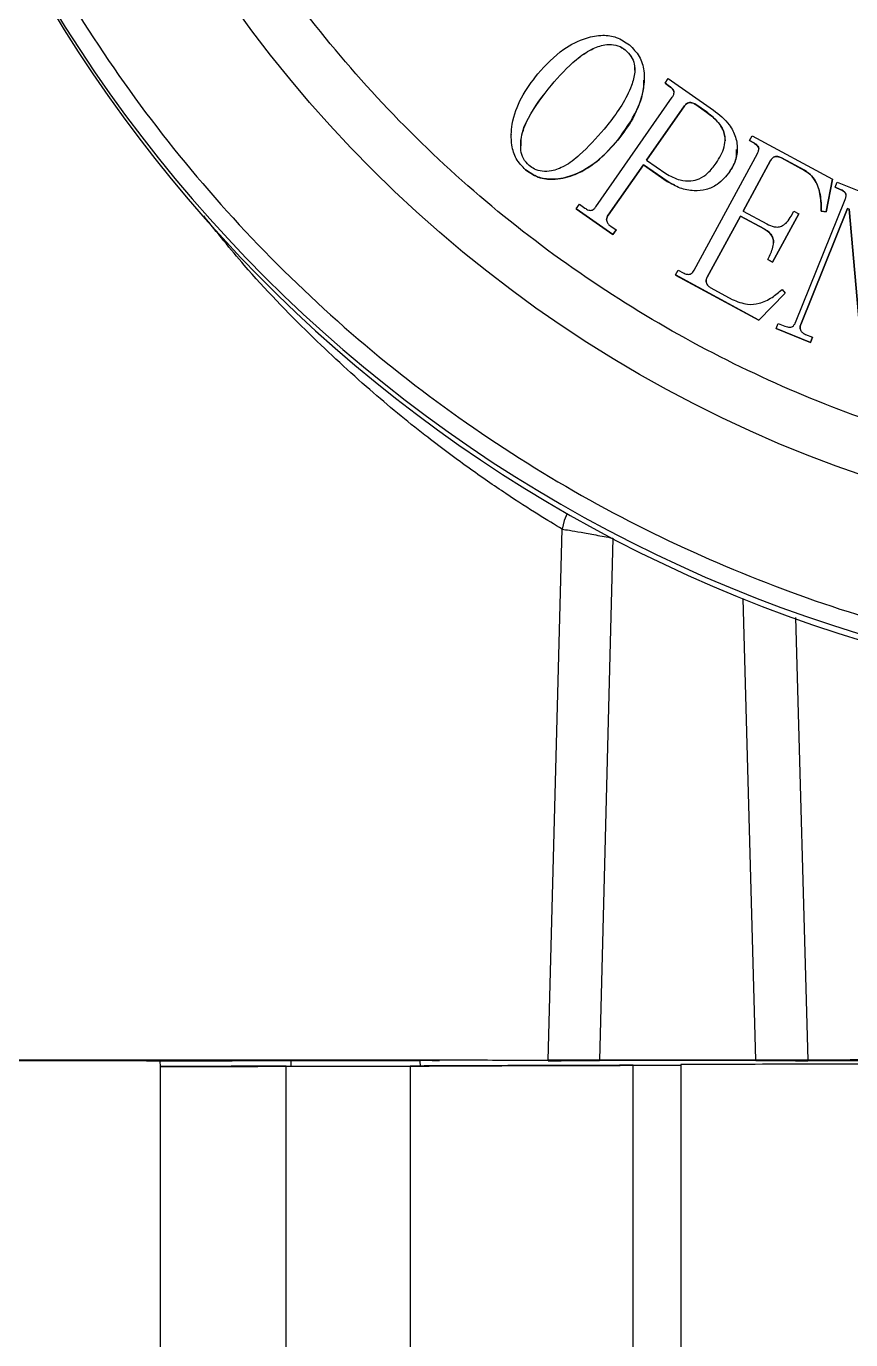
# Model space of a CAD drawing. Header units: millimetres. Extents: x 2379 to 4059, y 879 to 2067.
# Drawn here: x 3481.8 to 3527.9, y 1670.4 to 1743.9 of the extents above; entities that cross this region are included whole.
import ezdxf

# ---------------------------------------------------------------- set-up
doc = ezdxf.new("R2010")
doc.units = ezdxf.units.MM

msp = doc.modelspace()

# ---------------------------------------------------------------- linework, layer by layer
at = {"color": 7, "linetype": 'Continuous', "lineweight": 25}
for p, q in [((3516.342, 1740.919), (3516.342, 1740.922)), ((3517.505, 1740.753), (3517.684, 1741.011)), ((3517.761, 1740.574), (3517.505, 1740.753)), ((3517.505, 1740.753), (3517.505, 1740.751)), ((3517.505, 1740.751), (3517.761, 1740.572)), ((3517.684, 1741.011), (3520.214, 1739.247)), ((3517.761, 1740.574), (3517.761, 1740.572)), ((3513.635, 1733.833), (3517.91, 1739.961)), ((3518.595, 1739.484), (3516.473, 1736.442)), ((3516.474, 1736.441), (3518.595, 1739.481)), ((3518.595, 1739.481), (3518.595, 1739.484)), ((3519.819, 1739.139), (3519.22, 1739.557)), ((3519.22, 1739.555), (3519.22, 1739.557)), ((3519.22, 1739.555), (3519.819, 1739.137)), ((3519.819, 1739.137), (3519.819, 1739.139)), ((3508.901, 1737.87), (3508.901, 1737.868)), ((3522.236, 1737.538), (3522.386, 1737.811)), ((3522.465, 1737.413), (3522.236, 1737.538)), ((3522.236, 1737.538), (3522.236, 1737.536)), ((3522.236, 1737.536), (3522.465, 1737.411)), ((3522.386, 1737.811), (3526.871, 1735.377)), ((3519.127, 1730.281), (3522.679, 1736.823)), ((3521.545, 1737.043), (3521.545, 1737.045)), ((3522.465, 1737.413), (3522.465, 1737.411)), ((3516.293, 1736.184), (3514.321, 1733.356)), ((3514.321, 1733.354), (3516.293, 1736.182)), ((3517.621, 1735.257), (3516.293, 1736.184)), ((3516.293, 1736.184), (3516.293, 1736.182)), ((3516.293, 1736.182), (3517.621, 1735.255)), ((3516.473, 1736.442), (3517.544, 1735.694)), ((3523.411, 1736.426), (3521.872, 1733.589)), ((3521.873, 1733.588), (3523.411, 1736.424)), ((3523.411, 1736.426), (3523.411, 1736.424)), ((3525.301, 1735.874), (3524.02, 1736.569)), ((3524.02, 1736.569), (3524.02, 1736.567)), ((3524.02, 1736.567), (3525.301, 1735.871)), ((3525.301, 1735.874), (3525.301, 1735.871)), ((3526.871, 1735.377), (3526.528, 1733.548)), ((3526.528, 1733.546), (3526.871, 1735.374)), ((3526.871, 1735.377), (3526.871, 1735.374)), ((3517.621, 1735.257), (3517.621, 1735.255)), ((3517.621, 1735.255), (3518.041, 1735.055)), ((3527.021, 1734.925), (3527.139, 1735.214)), ((3527.31, 1734.808), (3527.021, 1734.925)), ((3527.021, 1734.925), (3527.021, 1734.923)), ((3527.021, 1734.923), (3527.31, 1734.806)), ((3527.139, 1735.214), (3528.535, 1734.65)), ((3527.31, 1734.808), (3527.31, 1734.806)), ((3512.529, 1733.712), (3512.71, 1733.97)), ((3512.71, 1733.97), (3513.009, 1733.76)), ((3524.806, 1727.36), (3527.588, 1734.247)), ((3512.529, 1733.712), (3512.529, 1733.71)), ((3514.587, 1732.275), (3512.529, 1733.712)), ((3512.529, 1733.71), (3514.587, 1732.273)), ((3514.321, 1733.356), (3514.321, 1733.354)), ((3521.722, 1733.315), (3519.859, 1729.884)), ((3519.859, 1729.882), (3521.722, 1733.313)), ((3523.047, 1732.595), (3521.722, 1733.315)), ((3521.722, 1733.315), (3521.722, 1733.313)), ((3521.722, 1733.313), (3523.047, 1732.593)), ((3521.872, 1733.589), (3523.197, 1732.868)), ((3524.987, 1733.439), (3523.521, 1730.74)), ((3523.521, 1730.738), (3524.987, 1733.436)), ((3524.563, 1733.311), (3524.714, 1733.587)), ((3524.714, 1733.587), (3524.987, 1733.439)), ((3524.987, 1733.439), (3524.987, 1733.436)), ((3527.721, 1733.744), (3525.095, 1727.243)), ((3525.095, 1727.241), (3527.721, 1733.742)), ((3526.528, 1733.548), (3526.249, 1733.581)), ((3526.249, 1733.581), (3526.249, 1733.579)), ((3526.249, 1733.579), (3526.528, 1733.546)), ((3526.528, 1733.548), (3526.528, 1733.546)), ((3527.817, 1733.706), (3527.721, 1733.744)), ((3527.721, 1733.744), (3527.721, 1733.742)), ((3527.721, 1733.742), (3527.817, 1733.704)), ((3528.578, 1725.053), (3527.817, 1733.706)), ((3527.817, 1733.706), (3527.817, 1733.704)), ((3527.817, 1733.704), (3528.578, 1725.05)), ((3514.467, 1732.743), (3514.768, 1732.533)), ((3514.768, 1732.533), (3514.587, 1732.275)), ((3514.587, 1732.273), (3514.768, 1732.531)), ((3514.768, 1732.533), (3514.768, 1732.531)), ((3523.047, 1732.595), (3523.047, 1732.593)), ((3514.587, 1732.275), (3514.587, 1732.273)), ((3523.248, 1730.888), (3523.348, 1731.071)), ((3523.521, 1730.74), (3523.248, 1730.888)), ((3523.248, 1730.888), (3523.248, 1730.886)), ((3523.248, 1730.886), (3523.521, 1730.738)), ((3518.093, 1730.014), (3518.241, 1730.289)), ((3518.241, 1730.289), (3518.516, 1730.139)), ((3523.521, 1730.74), (3523.521, 1730.738)), ((3522.76, 1727.478), (3518.093, 1730.014)), ((3518.093, 1730.014), (3518.093, 1730.011)), ((3518.093, 1730.011), (3522.76, 1727.476)), ((3519.859, 1729.884), (3519.859, 1729.882)), ((3520.071, 1729.295), (3521.261, 1728.648)), ((3524.23, 1728.991), (3522.76, 1727.478)), ((3522.76, 1727.476), (3524.23, 1728.988)), ((3524.051, 1729.206), (3524.23, 1728.991)), ((3524.23, 1728.991), (3524.23, 1728.988)), ((3522.76, 1727.478), (3522.76, 1727.476)), ((3523.714, 1727.018), (3523.831, 1727.306)), ((3523.831, 1727.306), (3524.216, 1727.15)), ((3525.095, 1727.243), (3525.095, 1727.241)), ((3525.64, 1726.239), (3523.714, 1727.018)), ((3523.714, 1727.018), (3523.714, 1727.015)), ((3523.714, 1727.015), (3525.64, 1726.237)), ((3525.372, 1726.684), (3525.758, 1726.528)), ((3525.758, 1726.528), (3525.64, 1726.239)), ((3525.64, 1726.237), (3525.758, 1726.526)), ((3525.758, 1726.528), (3525.758, 1726.526)), ((3525.64, 1726.239), (3525.64, 1726.237)), ((3510.966, 1686.054), (3511.751, 1715.784)), ((3514.577, 1715.282), (3513.834, 1686.05)), ((3522.581, 1686.05), (3521.878, 1711.907)), ((3524.806, 1710.835), (3525.496, 1686.054)), ((3489.228, 1685.997), (3489.249, 1685.695)), ((3496.585, 1685.715), (3496.58, 1685.998)), ((3503.782, 1686.006), (3503.801, 1685.732)), ((3522.581, 1686.05), (3513.834, 1686.05)), ((3522.581, 1686.032), (3513.834, 1686.032)), ((3489.249, 1685.695), (3489.249, 1668.695)), ((3496.305, 1668.714), (3496.305, 1685.714)), ((3503.244, 1685.728), (3503.244, 1668.728)), ((3515.728, 1668.772), (3515.728, 1685.772)), ((3518.392, 1685.811), (3518.392, 1668.811))]:
    msp.add_line(p, q, dxfattribs=at)
at = {"color": 7, "linetype": 'Continuous', "lineweight": 25, "flags": 128}
msp.add_lwpolyline([(3512.026, 1716.654), (3511.853, 1716.271), (3511.751, 1715.784)], dxfattribs=at)
at = {"color": 7, "linetype": 'Continuous', "lineweight": 25}
msp.add_circle((3551.673, 1786.469), 71.5, dxfattribs=at)
for centre, radius, start, end in [((3551.673, 1786.467), 80, 190.30617, 259.69396), ((3551.75, 1786.095), 80, 190.52799, 258.6349), ((3494.922, 913.177), 772.539, 89.897391, 90.420712), ((3496.581, 3266.546), 1580.832, 269.990013, 270.241488), ((3520.798, -1565.591), 3251.367, 90.089346, 90.30934), ((3515.217, 2168.876), 483.105, 270.06054, 270.37656), ((3526.75, -97.746), 1783.576, 89.841456, 90.268476)]:
    msp.add_arc(centre, radius, start, end, dxfattribs=at)
for points, knots in [([(3620.173, 1786.476), (3620.118, 1784.387), (3620.008, 1780.209), (3619.098, 1773.87), (3617.612, 1767.517), (3615.438, 1761.152), (3612.607, 1754.929), (3609.093, 1748.906), (3604.939, 1743.214), (3600.196, 1737.953), (3594.935, 1733.209), (3589.243, 1729.055), (3583.22, 1725.541), (3576.997, 1722.71), (3570.631, 1720.539), (3564.279, 1719.043), (3557.94, 1718.166), (3551.673, 1717.881), (3545.405, 1718.166), (3539.067, 1719.043), (3532.714, 1720.538), (3526.349, 1722.71), (3520.125, 1725.541), (3514.103, 1729.055), (3508.411, 1733.209), (3503.149, 1737.953), (3498.406, 1743.214), (3494.252, 1748.906), (3490.738, 1754.929), (3487.907, 1761.152), (3485.733, 1767.517), (3484.247, 1773.87), (3483.337, 1780.209), (3483.228, 1784.387), (3483.173, 1786.476)], [0, 0, 0, 0, 0.029124, 0.058248, 0.08912, 0.119994, 0.151902, 0.184313, 0.217069, 0.25, 0.282931, 0.315687, 0.348098, 0.380006, 0.410878, 0.441752, 0.470875, 0.5, 0.529123, 0.558248, 0.58912, 0.619994, 0.651902, 0.684313, 0.717069, 0.75, 0.782931, 0.815687, 0.848098, 0.880006, 0.910878, 0.941752, 0.970875, 1, 1, 1, 1]), ([(3473.947, 1772.336), (3474.474, 1769.84), (3475.536, 1764.803), (3478.075, 1757.426), (3481.344, 1750.184), (3485.407, 1743.205), (3490.218, 1736.602), (3495.711, 1730.508), (3501.804, 1725.015), (3508.407, 1720.204), (3515.386, 1716.141), (3522.628, 1712.872), (3530.006, 1710.333), (3535.043, 1709.271), (3537.539, 1708.744)], [0, 0, 0, 0, 0.079959, 0.161371, 0.244142, 0.328893, 0.414217, 0.5, 0.585778, 0.671102, 0.755858, 0.838624, 0.920039, 1, 1, 1, 1]), ([(3510.382, 1741.273), (3510.84, 1741.769), (3511.617, 1742.612), (3512.935, 1743.285), (3513.962, 1743.477), (3514.826, 1743.356), (3515.272, 1743.051), (3515.506, 1742.891)], [0, 0, 0, 0, 0.337884, 0.573603, 0.730566, 0.85906, 1, 1, 1, 1]), ([(3511.141, 1740.643), (3511.584, 1741.147), (3512.254, 1741.911), (3513.305, 1742.64), (3514.034, 1742.912), (3514.629, 1742.935), (3515.026, 1742.802), (3515.216, 1742.657), (3515.275, 1742.612)], [0, 0, 0, 0, 0.39949, 0.604579, 0.758371, 0.856867, 0.955984, 1, 1, 1, 1]), ([(3511.141, 1740.641), (3511.584, 1741.145), (3512.254, 1741.909), (3513.305, 1742.638), (3514.034, 1742.91), (3514.629, 1742.933), (3515.026, 1742.8), (3515.216, 1742.654), (3515.275, 1742.61)], [0, 0, 0, 0, 0.3994903, 0.6045786, 0.7583706, 0.8568666, 0.9559842, 1, 1, 1, 1]), ([(3515.275, 1742.612), (3515.397, 1742.494), (3515.628, 1742.27), (3515.804, 1741.821), (3515.831, 1741.255), (3515.482, 1740.07), (3514.794, 1739.044), (3514.193, 1738.3), (3514.1, 1738.185)], [0, 0, 0, 0, 0.099608, 0.189208, 0.278687, 0.431625, 0.91232, 1, 1, 1, 1]), ([(3515.506, 1742.891), (3515.708, 1742.69), (3516.113, 1742.285), (3516.384, 1741.391), (3516.302, 1740.179), (3515.81, 1738.817), (3515.158, 1737.952), (3514.859, 1737.555)], [0, 0, 0, 0, 0.141994, 0.285364, 0.454307, 0.749816, 1, 1, 1, 1]), ([(3515.275, 1742.61), (3515.396, 1742.492), (3515.625, 1742.268), (3515.798, 1741.858), (3515.799, 1741.596), (3515.799, 1741.486)], [0, 0, 0, 0, 0.391858, 0.744344, 1, 1, 1, 1]), ([(3509.7, 1735.896), (3509.508, 1736.095), (3509.129, 1736.485), (3508.87, 1737.407), (3508.905, 1738.594), (3509.41, 1739.991), (3510.053, 1740.839), (3510.382, 1741.273)], [0, 0, 0, 0, 0.136914, 0.2692438, 0.4669639, 0.7271795, 1, 1, 1, 1]), ([(3509.899, 1736.135), (3509.78, 1736.259), (3509.549, 1736.5), (3509.399, 1737.07), (3509.449, 1737.859), (3509.962, 1739.159), (3510.67, 1740.05), (3511.141, 1740.643)], [0, 0, 0, 0, 0.099003, 0.19276, 0.335178, 0.557829, 1, 1, 1, 1]), ([(3509.451, 1737.242), (3509.451, 1737.4), (3509.449, 1737.939), (3509.984, 1739.156), (3510.679, 1740.048), (3511.141, 1740.641)], [0, 0, 0, 0, 0.121806, 0.415916, 1, 1, 1, 1]), ([(3514.859, 1737.553), (3515.246, 1738.1), (3515.915, 1739.047), (3516.342, 1740.267), (3516.32, 1740.838), (3516.317, 1740.919)], [0, 0, 0, 0, 0.540379, 0.935169, 1, 1, 1, 1]), ([(3517.91, 1739.961), (3517.941, 1740.012), (3517.99, 1740.093), (3518.013, 1740.223), (3517.992, 1740.338), (3517.908, 1740.464), (3517.818, 1740.532), (3517.761, 1740.574)], [0, 0, 0, 0, 0.242147, 0.388856, 0.536837, 0.710317, 1, 1, 1, 1]), ([(3517.761, 1740.572), (3517.832, 1740.517), (3517.932, 1740.44), (3518.003, 1740.307), (3518.002, 1740.25), (3518.002, 1740.23)], [0, 0, 0, 0, 0.613941, 0.861715, 1, 1, 1, 1]), ([(3519.22, 1739.557), (3519.15, 1739.598), (3519.042, 1739.661), (3518.873, 1739.671), (3518.749, 1739.637), (3518.659, 1739.564), (3518.615, 1739.508), (3518.595, 1739.484)], [0, 0, 0, 0, 0.336259, 0.518412, 0.701425, 0.865829, 1, 1, 1, 1]), ([(3518.595, 1739.481), (3518.631, 1739.525), (3518.689, 1739.599), (3518.811, 1739.656), (3518.928, 1739.669), (3519.072, 1739.644), (3519.164, 1739.588), (3519.22, 1739.555)], [0, 0, 0, 0, 0.234766, 0.393258, 0.551032, 0.728919, 1, 1, 1, 1]), ([(3520.368, 1736.272), (3520.547, 1736.563), (3520.813, 1736.996), (3520.892, 1737.672), (3520.755, 1738.198), (3520.383, 1738.709), (3520.02, 1738.986), (3519.819, 1739.139)], [0, 0, 0, 0, 0.300507, 0.446901, 0.594184, 0.775072, 1, 1, 1, 1]), ([(3519.819, 1739.137), (3520.086, 1738.928), (3520.484, 1738.617), (3520.829, 1738.025), (3520.851, 1737.694), (3520.862, 1737.53)], [0, 0, 0, 0, 0.505642, 0.75535, 1, 1, 1, 1]), ([(3520.214, 1739.247), (3520.534, 1738.993), (3521.059, 1738.578), (3521.488, 1737.742), (3521.59, 1736.97), (3521.434, 1736.298), (3521.215, 1735.945), (3521.129, 1735.806)], [0, 0, 0, 0, 0.303232, 0.495993, 0.689194, 0.877678, 1, 1, 1, 1]), ([(3514.859, 1737.555), (3514.404, 1737.057), (3513.636, 1736.216), (3512.307, 1735.516), (3511.253, 1735.325), (3510.368, 1735.443), (3509.926, 1735.743), (3509.7, 1735.896)], [0, 0, 0, 0, 0.335274, 0.565807, 0.736276, 0.864906, 1, 1, 1, 1]), ([(3509.7, 1735.894), (3509.963, 1735.721), (3510.465, 1735.392), (3511.47, 1735.332), (3512.645, 1735.633), (3513.847, 1736.424), (3514.531, 1737.187), (3514.859, 1737.553)], [0, 0, 0, 0, 0.1548488, 0.2952582, 0.4876874, 0.7546513, 1, 1, 1, 1]), ([(3514.1, 1738.185), (3513.661, 1737.681), (3512.989, 1736.909), (3511.974, 1736.118), (3511.234, 1735.826), (3510.649, 1735.787), (3510.212, 1735.907), (3509.995, 1736.065), (3509.899, 1736.135)], [0, 0, 0, 0, 0.388784, 0.594507, 0.742724, 0.84452, 0.93111, 1, 1, 1, 1]), ([(3521.129, 1735.804), (3521.276, 1736.041), (3521.516, 1736.426), (3521.509, 1736.874), (3521.507, 1737.045)], [0, 0, 0, 0, 0.616838, 1, 1, 1, 1]), ([(3522.679, 1736.823), (3522.706, 1736.877), (3522.748, 1736.963), (3522.753, 1737.095), (3522.72, 1737.205), (3522.624, 1737.321), (3522.526, 1737.378), (3522.465, 1737.413)], [0, 0, 0, 0, 0.244604, 0.390165, 0.536734, 0.711366, 1, 1, 1, 1]), ([(3522.465, 1737.411), (3522.538, 1737.368), (3522.643, 1737.306), (3522.734, 1737.177), (3522.743, 1737.108), (3522.746, 1737.076)], [0, 0, 0, 0, 0.550155, 0.788318, 1, 1, 1, 1]), ([(3517.544, 1735.694), (3517.803, 1735.551), (3518.244, 1735.308), (3518.911, 1735.254), (3519.459, 1735.382), (3519.955, 1735.733), (3520.221, 1736.08), (3520.368, 1736.272)], [0, 0, 0, 0, 0.2693348, 0.4566469, 0.5997024, 0.7783509, 1, 1, 1, 1]), ([(3524.02, 1736.569), (3523.956, 1736.598), (3523.85, 1736.648), (3523.695, 1736.648), (3523.58, 1736.615), (3523.482, 1736.539), (3523.437, 1736.467), (3523.411, 1736.426)], [0, 0, 0, 0, 0.2946797, 0.4891513, 0.6427246, 0.79668, 1, 1, 1, 1]), ([(3523.411, 1736.424), (3523.446, 1736.477), (3523.501, 1736.563), (3523.634, 1736.636), (3523.778, 1736.652), (3523.913, 1736.622), (3523.991, 1736.581), (3524.02, 1736.567)], [0, 0, 0, 0, 0.264438, 0.424852, 0.624763, 0.864134, 1, 1, 1, 1]), ([(3521.129, 1735.806), (3520.913, 1735.542), (3520.551, 1735.099), (3519.812, 1734.757), (3519.088, 1734.701), (3518.321, 1734.838), (3517.857, 1735.116), (3517.621, 1735.257)], [0, 0, 0, 0, 0.253557, 0.424716, 0.595645, 0.794239, 1, 1, 1, 1]), ([(3526.249, 1733.581), (3526.242, 1733.871), (3526.227, 1734.454), (3526.005, 1735.213), (3525.629, 1735.676), (3525.383, 1735.824), (3525.301, 1735.874)], [0, 0, 0, 0, 0.333446, 0.670522, 0.890051, 1, 1, 1, 1]), ([(3525.301, 1735.871), (3525.442, 1735.778), (3525.752, 1735.574), (3526.098, 1734.977), (3526.237, 1734.281), (3526.245, 1733.779), (3526.249, 1733.579)], [0, 0, 0, 0, 0.193125, 0.422079, 0.769445, 1, 1, 1, 1]), ([(3527.588, 1734.247), (3527.608, 1734.308), (3527.639, 1734.401), (3527.63, 1734.534), (3527.586, 1734.626), (3527.482, 1734.728), (3527.381, 1734.775), (3527.31, 1734.808)], [0, 0, 0, 0, 0.263647, 0.403144, 0.543417, 0.677144, 1, 1, 1, 1]), ([(3527.31, 1734.806), (3527.392, 1734.768), (3527.506, 1734.716), (3527.611, 1734.589), (3527.624, 1734.52), (3527.631, 1734.486)], [0, 0, 0, 0, 0.55917, 0.783276, 1, 1, 1, 1]), ([(3513.009, 1733.76), (3513.08, 1733.715), (3513.18, 1733.653), (3513.329, 1733.624), (3513.437, 1733.649), (3513.547, 1733.718), (3513.604, 1733.793), (3513.635, 1733.833)], [0, 0, 0, 0, 0.3451215, 0.47825, 0.6125433, 0.7923859, 1, 1, 1, 1]), ([(3511.751, 1715.784), (3511.329, 1716.039), (3510.485, 1716.547), (3508.952, 1717.531), (3507.583, 1718.46), (3506.473, 1719.24), (3505.298, 1720.101), (3503.49, 1721.482), (3500.904, 1723.604), (3497.473, 1726.786), (3494.307, 1730.048), (3492.438, 1732.386), (3491.693, 1733.319)], [0, 0, 0, 0, 0.109984, 0.219759, 0.27493, 0.330421, 0.386353, 0.442844, 0.579253, 0.726129, 0.890731, 1, 1, 1, 1]), ([(3514.238, 1733.088), (3514.236, 1733.095), (3514.226, 1733.147), (3514.254, 1733.243), (3514.299, 1733.318), (3514.321, 1733.354)], [0, 0, 0, 0, 0.072005, 0.554723, 1, 1, 1, 1]), ([(3514.321, 1733.356), (3514.292, 1733.306), (3514.244, 1733.224), (3514.227, 1733.088), (3514.266, 1732.956), (3514.347, 1732.834), (3514.431, 1732.77), (3514.467, 1732.743)], [0, 0, 0, 0, 0.2392653, 0.3980718, 0.5583573, 0.8110269, 1, 1, 1, 1]), ([(3523.197, 1732.868), (3523.331, 1732.806), (3523.538, 1732.709), (3523.854, 1732.688), (3524.111, 1732.778), (3524.368, 1732.986), (3524.492, 1733.193), (3524.563, 1733.311)], [0, 0, 0, 0, 0.265228, 0.413113, 0.562281, 0.751044, 1, 1, 1, 1]), ([(3523.348, 1731.071), (3523.449, 1731.29), (3523.589, 1731.593), (3523.57, 1732.021), (3523.449, 1732.285), (3523.256, 1732.471), (3523.108, 1732.559), (3523.047, 1732.595)], [0, 0, 0, 0, 0.4002553, 0.5540467, 0.7092134, 0.880119, 1, 1, 1, 1]), ([(3523.047, 1732.593), (3523.166, 1732.518), (3523.359, 1732.399), (3523.525, 1732.135), (3523.582, 1731.944), (3523.568, 1731.838), (3523.565, 1731.817)], [0, 0, 0, 0, 0.419661, 0.676448, 0.934087, 1, 1, 1, 1]), ([(3518.516, 1730.139), (3518.593, 1730.101), (3518.703, 1730.048), (3518.864, 1730.043), (3518.973, 1730.089), (3519.063, 1730.173), (3519.106, 1730.246), (3519.127, 1730.281)], [0, 0, 0, 0, 0.350066, 0.499422, 0.650662, 0.830252, 1, 1, 1, 1]), ([(3519.807, 1729.63), (3519.804, 1729.643), (3519.792, 1729.693), (3519.814, 1729.782), (3519.844, 1729.85), (3519.859, 1729.882)], [0, 0, 0, 0, 0.142052, 0.594886, 1, 1, 1, 1]), ([(3519.859, 1729.884), (3519.836, 1729.834), (3519.796, 1729.747), (3519.799, 1729.61), (3519.841, 1729.496), (3519.933, 1729.385), (3520.019, 1729.328), (3520.071, 1729.295)], [0, 0, 0, 0, 0.233621, 0.399553, 0.564983, 0.740199, 1, 1, 1, 1]), ([(3521.261, 1728.648), (3521.545, 1728.528), (3522.029, 1728.324), (3522.83, 1728.405), (3523.489, 1728.718), (3523.87, 1729.05), (3524.051, 1729.206)], [0, 0, 0, 0, 0.2964627, 0.506276, 0.7663159, 1, 1, 1, 1]), ([(3524.216, 1727.15), (3524.307, 1727.117), (3524.431, 1727.071), (3524.599, 1727.104), (3524.704, 1727.179), (3524.769, 1727.272), (3524.798, 1727.342), (3524.806, 1727.36)], [0, 0, 0, 0, 0.388994, 0.538184, 0.687796, 0.914813, 1, 1, 1, 1]), ([(3525.095, 1727.243), (3525.075, 1727.179), (3525.044, 1727.079), (3525.073, 1726.939), (3525.143, 1726.831), (3525.246, 1726.741), (3525.334, 1726.701), (3525.372, 1726.684)], [0, 0, 0, 0, 0.280897, 0.434364, 0.58741, 0.824214, 1, 1, 1, 1]), ([(3525.063, 1727.008), (3525.059, 1727.036), (3525.05, 1727.115), (3525.077, 1727.191), (3525.095, 1727.241)], [0, 0, 0, 0, 0.3514921, 1, 1, 1, 1]), ([(3511.751, 1715.784), (3511.873, 1715.766), (3512.118, 1715.73), (3512.787, 1715.614), (3513.623, 1715.462), (3514.257, 1715.343), (3514.577, 1715.282)], [0, 0, 0, 0, 0.242274, 0.486318, 0.740082, 1, 1, 1, 1]), ([(3469.881, 1686.041), (3469.881, 1686.041), (3469.771, 1686.044), (3470.154, 1686.049), (3471.078, 1686.057), (3472.707, 1686.064), (3474.889, 1686.071), (3477.58, 1686.076), (3480.689, 1686.081), (3484.121, 1686.084), (3487.765, 1686.086), (3491.508, 1686.086), (3495.231, 1686.085), (3498.817, 1686.083), (3502.151, 1686.079), (3505.134, 1686.074), (3507.655, 1686.068), (3509.692, 1686.062), (3510.541, 1686.057), (3510.966, 1686.054)], [0, 0, 0, 0, 0.000026, 0.062525, 0.125023, 0.187521, 0.25002, 0.312518, 0.375016, 0.437515, 0.500013, 0.562511, 0.62501, 0.687508, 0.750007, 0.812505, 0.875003, 0.937502, 1, 1, 1, 1]), ([(3513.834, 1686.05), (3513.515, 1686.05), (3512.878, 1686.05), (3512.023, 1686.051), (3511.33, 1686.052), (3511.087, 1686.054), (3510.966, 1686.054)], [0, 0, 0, 0, 0.2496471, 0.5001104, 0.7500412, 1, 1, 1, 1]), ([(3510.966, 1686.028), (3511.087, 1686.029), (3511.329, 1686.03), (3512.022, 1686.031), (3512.878, 1686.032), (3513.515, 1686.032), (3513.834, 1686.032)], [0, 0, 0, 0, 0.249645, 0.500108, 0.750039, 1, 1, 1, 1]), ([(3525.496, 1686.054), (3525.387, 1686.054), (3525.168, 1686.052), (3524.468, 1686.051), (3523.582, 1686.05), (3522.914, 1686.05), (3522.581, 1686.05)], [0, 0, 0, 0, 0.249843, 0.499876, 0.750481, 1, 1, 1, 1]), ([(3522.581, 1686.032), (3522.914, 1686.032), (3523.582, 1686.032), (3524.468, 1686.031), (3525.168, 1686.03), (3525.387, 1686.028), (3525.496, 1686.027)], [0, 0, 0, 0, 0.249519, 0.500124, 0.750157, 1, 1, 1, 1]), ([(3503.801, 1685.729), (3504.48, 1685.733), (3505.837, 1685.74), (3508.665, 1685.752), (3512.053, 1685.762), (3515.311, 1685.77), (3517.596, 1685.774), (3518.392, 1685.775)], [0, 0, 0, 0, 0.220498, 0.440997, 0.661495, 0.881994, 1, 1, 1, 1])]:
    msp.add_open_spline(points, degree=3, knots=knots, dxfattribs=at)
for points in [[(3476.881, 1686.041), (3476.933, 1686.043), (3477.037, 1686.047), (3477.87, 1686.053), (3479.164, 1686.058), (3480.918, 1686.063), (3483.053, 1686.066), (3485.489, 1686.069), (3488.132, 1686.071), (3490.881, 1686.071), (3493.63, 1686.071), (3496.273, 1686.069), (3498.709, 1686.066), (3500.844, 1686.062), (3502.598, 1686.058), (3503.892, 1686.053), (3504.725, 1686.047), (3504.829, 1686.043), (3504.881, 1686.041)], [(3504.881, 1686.041), (3504.829, 1686.039), (3504.725, 1686.035), (3503.892, 1686.03), (3502.598, 1686.024), (3500.844, 1686.02), (3498.709, 1686.016), (3496.273, 1686.013), (3493.63, 1686.012), (3490.881, 1686.011), (3488.132, 1686.012), (3485.489, 1686.013), (3483.053, 1686.016), (3480.918, 1686.02), (3479.164, 1686.024), (3477.87, 1686.03), (3477.037, 1686.035), (3476.933, 1686.039), (3476.881, 1686.041)], [(3578.003, 1686.054), (3577.581, 1686.057), (3576.739, 1686.063), (3574.585, 1686.072), (3571.849, 1686.08), (3568.541, 1686.086), (3564.77, 1686.092), (3560.636, 1686.096), (3556.255, 1686.098), (3551.749, 1686.099), (3547.244, 1686.098), (3542.863, 1686.096), (3538.729, 1686.092), (3534.958, 1686.086), (3531.65, 1686.08), (3528.914, 1686.072), (3526.76, 1686.064), (3525.918, 1686.058), (3525.496, 1686.054)], [(3578.003, 1686.027), (3577.581, 1686.024), (3576.739, 1686.018), (3574.585, 1686.009), (3571.849, 1686.002), (3568.541, 1685.995), (3564.77, 1685.99), (3560.636, 1685.986), (3556.255, 1685.984), (3551.749, 1685.983), (3547.244, 1685.984), (3542.863, 1685.986), (3538.729, 1685.99), (3534.958, 1685.995), (3531.65, 1686.002), (3528.914, 1686.01), (3526.76, 1686.018), (3525.918, 1686.024), (3525.496, 1686.027)], [(3489.249, 1685.695), (3489.353, 1685.697), (3489.56, 1685.702), (3491.181, 1685.708), (3493.552, 1685.712), (3495.574, 1685.714), (3496.585, 1685.715)], [(3496.585, 1685.715), (3497.4, 1685.715), (3499.03, 1685.716), (3501.119, 1685.719), (3502.82, 1685.724), (3503.474, 1685.727), (3503.801, 1685.729)]]:
    msp.add_open_spline(points, degree=3, dxfattribs=at)

doc.saveas('drawing.dxf')
